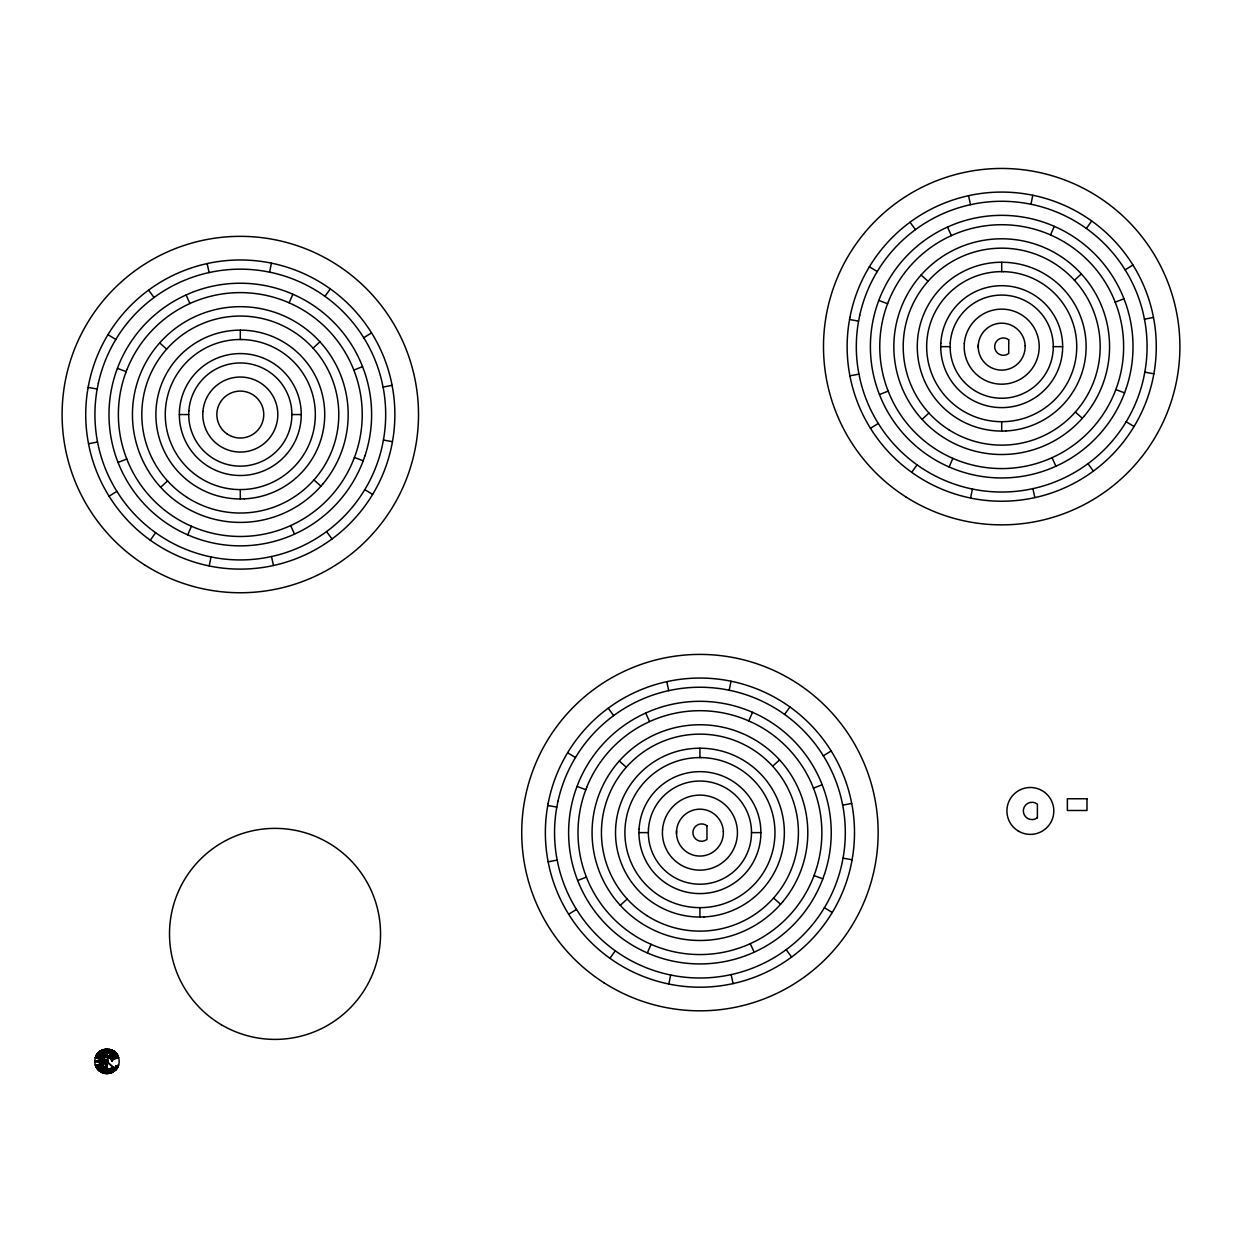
<?xml version="1.0" encoding="UTF-8"?>
<svg xmlns="http://www.w3.org/2000/svg" width="1242" height="1242" viewBox="0 0 1242 1242"><rect width="100%" height="100%" fill="white"/><g stroke="black" fill="none" stroke-linecap="round" stroke-linejoin="round"><path stroke-width="1.5" d="M105.027 1069.564L107.666 1069.766L106.859 1067.918L104.965 1067.608L106.703 1061.941L114.466 1068.462L115.258 1067.53L114.326 1068.617L112.96 1067.328L109.855 1069.3L106.113 1069.75L105.725 1068.275L106.983 1068.384L106.781 1069.797L101.021 1067.328L99.329 1068.26L97.668 1065.76L103.008 1070.868L103.226 1072.948L105.71 1073.476C108.535 1068.151 115.087 1068.741 118.58 1065.124A12.187 12.187 0 0 0 118.58 1057.594C115.661 1046.587 98.304 1046.587 95.386 1057.594A12.187 12.187 0 0 0 95.386 1065.124L98.832 1070.418L103.226 1072.948A12.187 12.187 0 0 0 110.755 1072.948L116.049 1069.517L118.58 1065.124L111.221 1071.272L110.755 1072.948L106.983 1073.554L106.082 1070.216L104.452 1073.29C109.265 1069.3 103.738 1070.356 103.117 1069.378C105.632 1072.7 100.214 1068.539 99.826 1071.225L101.596 1070.697L102.03 1072.498L102.729 1071.256L103.226 1072.948L102.729 1071.256L100.897 1071.924L100.649 1070.076L98.832 1070.418L98.428 1067.918L97.932 1069.517L100.152 1069.704L99.826 1071.225L101.456 1070.62L100.897 1071.924L102.449 1071.147L102.03 1072.498L101.704 1070.759L100.897 1071.924L100.757 1070.154L99.826 1071.225L98.972 1068.57L97.124 1068.524C96.364 1064.083 99.531 1068.384 97.932 1069.517L100.043 1069.61L98.832 1070.418L99.065 1068.679L97.932 1069.517L97.249 1065.993L96.426 1067.452L98.428 1067.918L97.932 1069.517L100.105 1069.657L98.832 1070.418L99.158 1068.788L97.932 1069.517L98.335 1067.809L95.851 1066.319L97.155 1065.791L96.426 1067.452L98.211 1067.623L97.124 1068.524L99.81 1069.409L98.832 1070.418L100.509 1069.983L99.826 1071.225L101.316 1070.526L100.897 1071.924L102.31 1071.07L102.03 1072.498L102.31 1071.07L100.897 1071.924L100.881 1070.247L100.897 1071.924L101.968 1070.899L100.897 1071.924L101.192 1070.449L99.826 1071.225L99.872 1069.455L98.832 1070.418L99.267 1068.896L98.832 1070.418L100.4 1069.89L99.826 1071.225L101.006 1070.325L99.826 1071.225L99.981 1069.564M105.182 1067.67L106.579 1067.903L103.133 1066.661L100.742 1063.385L101.735 1057.423L106.983 1054.784L111.081 1058.215L112.153 1061.32L111.33 1059.566M101.471 1064.906L104.965 1067.608L106.828 1062.05L106.983 1068.384L105.228 1069.61L104.576 1067.965L108.194 1069.719L107.2 1069.797M106.967 1060.637L105.756 1060.932L107.48 1062.438L106.936 1067.918L106.113 1067.872M106.051 1068.322C102.838 1071.256 100.586 1058.557 94.796 1061.351C101.239 1064.068 102.17 1057.485 95.386 1057.594C98.692 1055.778 100.198 1054.97 103.971 1053.48C110.693 1050.251 104.002 1062.158 107.2 1052.921C112.68 1054.598 121.39 1054.241 112.075 1060.466M100.602 1062.904L101.145 1058.355L104.576 1055.25M101.394 1064.798L100.462 1062.081C101.534 1059.209 105.912 1056.181 106.719 1054.8M112.137 1061.18L111.951 1059.938L118.58 1057.594L116.903 1057.128L110.755 1049.754A12.187 12.187 0 0 0 105.71 1049.226L105.663 1052.548L104.39 1052.828M106.61 1061.832L100.431 1061.134C102.884 1064.27 109.312 1057.501 107.417 1062.624C102.884 1060.435 110.786 1059.442 107.2 1062.422M100.897 1063.82L106.175 1061.398C94.175 1067.142 107.837 1050.002 111.392 1059.752M676.502 833.63L676.564 830.681M978.277 347.651L978.323 344.702M102.03 1070.402C103.754 1070.014 102.527 1068.244 101.114 1069.843M111.951 1052.3C116.236 1053.744 110.181 1056.771 111.112 1051.384L110.755 1049.754L111.143 1053.48L112.96 1055.389L110.01 1053.48L106.113 1052.968L101.673 1054.8L102.108 1056.29L103.552 1055.219L102.776 1054.039C99.189 1054.722 103.94 1057.905 102.03 1054.52C99.422 1055.607 104.421 1057.19 102.03 1054.52C103.133 1055.188 108.753 1050.266 112.634 1055.079L110.414 1057.501M100.416 1058.852L97.031 1057.221L99.826 1051.493L102.822 1051.4L103.226 1049.754L102.605 1051.508L100.897 1050.794L99.779 1053.34L99.826 1051.493L101.751 1051.927L102.03 1050.22L104.033 1052.952M111.376 1051.508L113.084 1050.794L113.224 1052.548L115.149 1052.3L115.009 1054.132L116.857 1054.194L115.723 1055.032L116.049 1053.2L114.326 1053.449L114.155 1051.493L112.385 1052.021L111.951 1050.22L109.482 1052.797L111.563 1052.114M109.234 1069.983L110.755 1072.948L111.376 1071.209L111.951 1072.498L112.385 1070.697L114.155 1071.225L114.311 1069.284L116.049 1069.517L115.708 1067.701L117.555 1067.452L116.841 1065.745L118.58 1065.124M103.428 1069.005C99.733 1066.009 104.188 1067.064 105.228 1069.61L105.912 1068.306L103.365 1068.989M104.281 1055.374L105.663 1054.924L106.486 1056.228C106.191 1053.387 107.588 1056.958 109.436 1056.818M100.431 1061.351L101.86 1060.885L100.524 1060.218L101.86 1060.854L100.431 1061.134L106.082 1061.32L100.54 1062.593L102.667 1066.304M100.462 1062.081L106.082 1061.32L102.294 1061.32L102.372 1060.513M100.431 1061.677L106.175 1061.398L102.294 1061.32L104.53 1057.361M102.294 1061.32L102.62 1059.659M101.487 1052.083L100.897 1050.794L102.077 1051.757L102.03 1050.22L102.217 1051.695L100.897 1050.794L101.223 1052.238L99.826 1051.493L100.54 1052.704L98.832 1052.3L99.189 1053.899L99.826 1051.493L100.788 1052.533L97.932 1053.2L98.879 1054.241L98.832 1052.3L100.012 1053.123L99.826 1051.493L101.037 1052.362L100.897 1050.794L101.875 1051.865L102.03 1050.22L102.341 1051.617L100.897 1050.794L100.912 1052.44L100.897 1050.794L102.481 1051.555L102.03 1050.22L100.649 1052.626L100.897 1050.794A12.187 12.187 0 0 1 104.452 1049.428C105.197 1055.265 113.845 1051.617 111.112 1051.384L110.01 1052.968L111.19 1051.927L112.867 1052.874M111.376 1071.209L113.084 1071.924L114.078 1069.486L115.149 1070.418L115.087 1068.477L116.857 1068.524L116.329 1066.754L118.13 1066.319L116.841 1065.745M102.744 1070.759C103.49 1071.737 102.418 1066.909 99.484 1068.431M115.196 1055.11C113.705 1052.657 113.115 1056.135 113.27 1053.169C110.352 1056.43 111.656 1049.521 110.522 1053.185L111.097 1051.896C114.264 1051.788 111.485 1056.321 112.153 1052.424C109.063 1052.176 111.749 1053.03 111.097 1051.896L110.414 1053.123M107.371 1052.921L106.983 1052.921C107.573 1054.768 104.002 1055.188 106.113 1052.968L106.936 1054.318M113.876 1053.061L114.155 1051.493L112.851 1052.3L113.084 1050.794L112.137 1051.881L111.951 1050.22L111.997 1051.803L113.084 1050.794L112.975 1052.378L113.084 1050.794L111.532 1051.57L113.084 1050.794L113.876 1053.061L115.149 1052.3L114.916 1054.039L116.049 1053.2L115.816 1055.157L117.555 1055.265C115.987 1060.699 104.483 1060.482 118.58 1057.594L116.329 1055.964L116.857 1054.194L115.118 1054.272L116.049 1053.2L114.202 1053.34L114.155 1051.493L111.671 1051.632L111.951 1050.22L113.1 1052.471L114.155 1051.493L114 1053.154L115.149 1052.3L114.807 1053.93L116.049 1053.2L115.553 1054.784L116.049 1053.2L114.435 1053.558L116.049 1053.2L115.459 1054.675L116.857 1054.194L116.406 1056.104L118.13 1056.399L116.795 1056.849L117.555 1055.265L115.708 1055.017L116.857 1054.194L116.189 1055.716L117.555 1055.265L116.732 1056.709L118.13 1056.399L116.484 1056.243L117.555 1055.265L115.894 1055.281L117.555 1055.265L116.655 1056.585L118.13 1056.399L116.593 1056.445L117.555 1055.265L115.987 1055.405L116.857 1054.194L115.211 1054.38M106.036 1054.862C104.918 1054.256 104.592 1059.022 106.393 1054.815C108.427 1055.312 105.679 1056.802 103.831 1055.607L103.723 1057.361L103.428 1055.84M106.967 1062.189L106.936 1067.918L106.828 1062.05L105.617 1067.778L106.579 1067.903M111.687 1052.176L111.035 1053.418L112.153 1052.424C116.872 1053.697 111.252 1056.228 113.053 1053.014L113.829 1053.635L112.882 1054.675L113.721 1053.542M104.716 1068.011L103.552 1069.067L102.853 1067.049L101.347 1067.623L102.108 1066.412L101.021 1067.328L104.996 1068.104L105.228 1069.61L106.253 1068.353L106.113 1069.75L105.151 1068.151L104.809 1069.517M105.725 1068.275L105.228 1069.61L105.104 1068.136M103.164 1068.881L104.576 1067.965L104.375 1069.378L105.43 1068.213L105.228 1069.61L105.57 1068.244L105.228 1069.61M103.738 1069.657L101.828 1070.293C101.735 1065.931 103.583 1072.25 100.26 1069.176M116.313 1056.942L114.14 1053.93L113.069 1054.846L113.891 1053.682L113.053 1053.014L111.997 1053.992L112.153 1052.424L110.755 1053.278L111.19 1051.927L111.252 1053.526L112.153 1052.424L111.796 1053.853L113.053 1053.014L115.801 1055.995M113.084 1071.924L113.332 1070.076L115.149 1070.418L114.885 1068.694L116.049 1069.517L115.615 1067.841L116.857 1068.524L116.251 1066.894L117.555 1067.452L116.779 1065.9L118.13 1066.319L116.701 1066.04L117.555 1067.452L115.785 1067.592L117.555 1067.452L116.639 1066.164L118.13 1066.319L116.546 1066.366L117.555 1067.452L115.956 1067.344L116.857 1068.524L115.087 1068.477L116.049 1069.517L114.311 1069.284L115.149 1070.418L113.441 1069.999L114.155 1071.225L112.494 1070.635L114.155 1071.225L114.792 1068.803L116.049 1069.517L116.174 1067.018L117.555 1067.452L116.469 1066.505L117.555 1067.452L116.08 1067.157L116.857 1068.524L115.196 1068.368L116.857 1068.524L115.879 1067.468L116.857 1068.524L115.428 1068.073L116.049 1069.517L114.419 1069.176L116.049 1069.517L115.289 1068.244L116.049 1069.517L114.792 1068.803L115.149 1070.418L113.55 1069.921L114.155 1071.225L112.758 1070.48L113.084 1071.924L111.501 1071.163L111.951 1072.498L113.069 1070.262L114.155 1071.225L113.845 1069.672L115.149 1070.418L114.528 1069.083L115.149 1070.418L113.674 1069.828L114.155 1071.225L112.944 1070.356L113.084 1071.924L111.64 1071.085L111.951 1072.498L112.106 1070.852L113.084 1071.924L111.764 1071.023L111.951 1072.498L111.966 1070.93L113.084 1071.924L112.385 1070.697M100.478 1060.575L102.481 1058.836L101.549 1057.687L100.695 1059.504L101.875 1060.715L100.493 1060.435L101.937 1060.326L100.742 1059.333L101.875 1060.715L100.695 1059.504M102.341 1060.73L103.598 1058.122M104.716 1054.691L105.228 1053.107L106.641 1054.334L106.113 1052.968L105.337 1054.52L105.228 1053.107L104.763 1054.675L105.228 1053.107L104.996 1054.613L104.375 1053.325C102.729 1055.979 105.617 1055.001 104.375 1053.325L103.521 1055.234L102.776 1054.039L104.08 1054.955L103.552 1053.651L105.337 1054.52L104.375 1053.325L103.645 1055.172L102.776 1054.039L102.931 1055.607L102.03 1054.52L102.356 1056.057L101.502 1054.955M98.786 1067.608C100.649 1071.784 101.751 1065.434 100.928 1069.704L102.869 1070.821L103.676 1069.626L102.869 1071.318L104.095 1069.781M106.703 1061.926L105.617 1067.778L103.319 1066.8M209.199 565.933L211.047 556.913M269.561 272.169L271.408 263.164M668.833 984.006L670.68 975.001M729.178 690.257L731.026 681.237M970.592 498.026L972.439 489.022M1030.953 204.278L1032.801 195.273M104.67 1067.996L104.375 1069.378L105.291 1068.182M104.033 1067.747L103.552 1069.067L104.312 1067.856L102.03 1068.182L102.651 1066.894L102.03 1068.182L102.977 1067.126L102.776 1068.663L103.769 1067.608L104.375 1069.378L104.996 1068.104L104.375 1069.378L104.266 1067.841L103.552 1069.067L103.738 1067.592L102.03 1068.182L102.217 1066.521L101.347 1067.623L102.9 1067.08L102.03 1068.182L102.512 1066.769L101.347 1067.623L102.543 1066.8M102.294 1070.542L103.443 1069.533L102.869 1070.821L103.117 1069.378L101.828 1070.293L102.186 1068.865L100.09 1069.02L98.18 1066.723M101.192 1065.326L99.329 1068.26L101.425 1068.322L100.928 1069.704L102.248 1068.896L101.828 1070.293L102.667 1069.145L101.828 1070.293L102.449 1069.02L100.928 1069.704L101.099 1068.042L100.09 1069.02L102.558 1069.083L101.828 1070.293L103.334 1069.486L102.869 1070.821L102.729 1069.176L101.828 1070.293L103.117 1069.378M106.641 1054.334L106.983 1052.921L107.247 1056.197M107.837 1060.947L107.417 1062.624L107.775 1061.165M100.214 1059.473L95.386 1057.594L97.14 1056.973L96.426 1055.265L98.366 1054.877L97.932 1053.2L99.671 1053.433L98.832 1052.3L100.416 1052.797L99.826 1051.493L101.223 1052.238M112.975 1052.378L114.155 1051.493L113.472 1052.735L115.149 1052.3L114.714 1053.821L115.149 1052.3L113.472 1052.735L114.155 1051.493L112.665 1052.176M111.532 1051.57L111.951 1050.22L111.997 1051.803M102.791 1070.775L103.334 1069.486M111.19 1051.927L110.755 1053.278L112.153 1052.424L111.687 1053.79M106.113 1069.75L106.548 1068.384L106.983 1069.797L105.958 1068.322M98.661 1068.213L97.124 1068.524L97.714 1066.862L97.124 1068.524L98.77 1068.337L97.932 1069.517L99.484 1069.098L98.832 1070.418L100.276 1069.797M102.108 1059.69L100.773 1059.24L102.061 1059.83L101.192 1058.277L102.186 1059.488L100.788 1059.193L102.077 1059.768L100.726 1059.364L102.123 1059.628M103.909 1067.685L102.776 1068.663L103.257 1067.328M106.89 1070.262L106.983 1073.554L106.828 1070.262L105.71 1073.476L107.138 1070.262M109.249 1056.725L110.429 1053.651L109.125 1056.663L107.712 1056.243M101.828 1070.293L102.341 1068.958M112.153 1052.424L111.097 1053.449L113.053 1053.014L112.649 1054.474L113.053 1053.014L111.889 1053.915M102.605 1059.69C101.689 1055.498 112.51 1065.341 102.931 1059.007M98.568 1068.104L97.124 1068.524L97.994 1067.313L96.426 1067.452L97.249 1065.993L95.386 1065.124L97.031 1065.512L96.426 1067.452L98.118 1067.499M97.947 1056.399C97.093 1060.854 103.785 1057.113 101.673 1054.8M187.728 534.836L191.47 526.251M289.122 302.831L292.879 294.245M99.422 1069.052L98.832 1070.418L99.779 1069.378M647.346 952.924L651.103 944.324M748.755 720.919L752.512 712.334M949.121 466.945L952.878 458.36M1050.53 234.94L1054.272 226.355M98.506 1055.483L97.621 1057.051M102.776 1068.663L103.645 1067.546M105.539 1070.154L104.452 1073.29L105.958 1070.2M99.919 1053.853L99.329 1054.458L101.534 1056.911L98.646 1055.296L100.866 1057.889L98.646 1055.296C100.897 1051.431 106.626 1051.819 101.378 1052.688C98.801 1054.085 95.944 1059.814 99.174 1054.629M112.448 1054.318L113.503 1053.356M107.278 1060.559C107.029 1052.316 112.122 1060.684 111.112 1059.131M97.326 1066.133L96.426 1067.452L97.652 1066.754L95.851 1066.319L97.031 1065.512L96.426 1067.452L97.916 1067.188M114.994 1067.856L116.36 1065.667L115.428 1067.282M102.372 1059.069L101.207 1058.231M103.676 1069.626L102.869 1071.318L103.971 1069.735M99.453 1053.635L97.932 1053.2L98.879 1054.241L97.124 1054.194L97.652 1055.964L95.851 1056.399L97.264 1056.678L96.426 1055.265L98.18 1055.126L97.932 1053.2L99.562 1053.526L98.832 1052.3L100.307 1052.89M109.901 1057.097L111.206 1054.039L109.575 1056.895M115.708 1066.862L116.003 1066.381M109.731 1056.989L111.206 1054.039M116.174 1066.055L115.335 1067.421M116.111 1055.591L116.857 1054.194L115.366 1054.551L116.049 1053.2L114.606 1053.713M114.435 1053.558L115.149 1052.3L113.767 1052.968L114.155 1051.493L113.224 1052.548M100.928 1069.704L101.751 1068.57M100.897 1071.924L101.596 1070.697M102.17 1056.895L103.257 1057.796L102.325 1056.725C104.871 1059.581 99.857 1055.731 102.838 1058.293L101.813 1057.315C103.07 1055.684 104.887 1059.286 101.549 1057.687L102.558 1058.712C99.174 1055.871 105.586 1059.022 101.471 1057.796L102.791 1058.355C100.928 1055.684 103.07 1058.681 104.017 1057.144C103.955 1054.97 105.43 1055.358 104.499 1056.833L104.312 1055.358L103.21 1055.995L103.955 1057.19L103.319 1055.917L104.375 1056.911L104.312 1055.358L105.291 1056.492L104.452 1055.312L104.499 1056.833L104.157 1055.436M112.308 1054.21L113.053 1053.014L112.153 1054.101M100.912 1052.44L99.826 1051.493L100.183 1052.983L98.832 1052.3L99.344 1053.744L97.932 1053.2L98.786 1054.349L97.124 1054.194L98.102 1055.25L95.851 1056.399L97.202 1056.818L97.124 1054.194L98.879 1054.241M97.14 1056.973L95.851 1056.399L97.342 1056.538L96.426 1055.265L97.73 1055.824L97.124 1054.194L98.692 1054.474L97.124 1054.194L98.009 1055.374L96.426 1055.265L97.264 1056.678M101.239 1068.167L100.09 1069.02L100.866 1067.825L99.329 1068.26L101.658 1065.947L99.329 1068.26L101.534 1068.399M102.713 1058.479L101.735 1057.423M114.202 1053.34L115.149 1052.3L114.109 1053.247M112.261 1051.943L113.084 1050.794M150.298 540.208L155.654 532.74M324.954 296.357L330.31 288.874M911.69 472.317L917.046 464.85M1086.346 228.466L1091.702 220.983M609.931 958.296L615.271 950.813M784.571 714.429L789.928 706.962M99.826 1071.225L100.649 1070.076M100.726 1067.701L102.108 1066.412L99.329 1068.26L100.959 1067.918L100.09 1069.02L101.192 1068.12L100.09 1069.02L101.999 1066.319L99.329 1068.26L101.86 1066.179M97.808 1055.684L97.932 1053.2L99.189 1053.899L98.832 1052.3L99.671 1053.433M103.195 1058.603L105.415 1056.942M98.071 1067.437L97.124 1068.524L98.475 1067.98L97.124 1068.524L97.87 1067.126L96.426 1067.452L97.559 1066.599L95.851 1066.319L97.28 1066.071M115.894 1055.281L116.857 1054.194L115.459 1054.675M114.466 1068.462L107.588 1061.879M100.09 1069.02L101.052 1067.996M114.528 1068.399C113.286 1071.287 108.287 1069.641 111.221 1071.272L109.529 1069.89M104.142 1052.906L102.822 1051.4L103.8 1053.045L100.726 1055.017L101.86 1056.538L99.329 1054.458L100.742 1053.154M112.634 1055.079L110.026 1057.19M103.552 1058.168L106.501 1056.694L109.606 1057.47M106.408 1061.646L102.108 1065.745L102.776 1066.381L102.201 1065.853M112.354 1070.169C115.32 1069.44 113.612 1066.738 111.997 1068.725C115.879 1070.868 111.796 1065.838 113.348 1069.471M115.816 1055.157L116.857 1054.194L115.63 1054.908M112.743 1054.551L113.829 1053.635M100.912 1054.846L102.946 1053.418L102.791 1051.927L100.09 1053.682L100.819 1054.924L99.329 1054.458L100.819 1054.924L100.09 1053.682L101.58 1054.272L102.574 1052.036M160.653 487.252L167.561 480.933M313.046 348.148L319.939 341.845M106.517 1061.739L101.937 1065.543M922.045 419.361L928.954 413.043M1074.439 280.257L1081.332 273.954M620.27 905.34L627.194 899.022M772.664 766.236L779.572 759.933M98.972 1068.57L97.932 1069.517L99.267 1068.896M115.009 1054.132L116.049 1053.2M109.731 1069.331L112.665 1067.608L108.132 1069.719M112.525 1067.732L108.892 1069.579M103.738 1053.061L101.828 1052.424L101.937 1054.023L101.828 1052.424L102.558 1053.62L102.791 1051.927L103.738 1053.061L101.828 1052.424L102.341 1053.744L100.928 1053.014L101.006 1054.753L100.09 1053.682L101.021 1054.737L100.09 1053.682L101.332 1054.474L101.627 1052.548M104.142 1057.066L103.319 1055.917L103.505 1057.547L102.589 1056.476L103.955 1057.19M112.975 1067.965L113.907 1069.005L112.929 1067.996L113.907 1069.005L112.836 1068.089L113.053 1069.704L111.889 1068.803L111.19 1070.775L110.305 1069.626L111.19 1070.775L110.817 1069.409L112.153 1070.293L111.889 1068.803L111.19 1070.775C108.722 1068.213 111.796 1072.467 113.053 1069.704L112.308 1068.508L113.907 1069.005L113.115 1067.825L113.907 1069.005C110.849 1067.297 114.14 1070.356 111.392 1070.682M116.406 1056.104L117.555 1055.265L116.329 1055.964M100.416 1063.851L97.792 1066.024L100.416 1063.851L99.965 1061.646L100.307 1063.571L97.45 1065.31L98.056 1066.521L100.711 1064.534L98.056 1066.521L98.646 1067.421L101.627 1065.915M97.186 1065.869L95.386 1065.124L97.062 1065.589L100.462 1063.99L97.559 1065.558L98.056 1066.521L101.099 1065.201L98.646 1067.421L101.565 1065.838M115.335 1055.296C109.56 1058.51 110.817 1060.777 115.925 1056.197L115.335 1055.296L110.817 1057.905M98.056 1066.521L100.773 1064.658M98.289 1067.747L97.124 1068.524L98.382 1067.856M102.217 1056.197L102.03 1054.52L104.08 1054.955L103.552 1053.651L103.909 1055.032M111.547 1058.929L115.925 1056.197L116.515 1057.408M109.063 496.195L116.888 491.335M363.72 337.762L371.544 332.887M870.456 428.304L878.28 423.444M1125.112 269.871L1132.937 264.996M568.681 914.283L576.521 909.408M823.337 755.835L831.162 750.96M101.44 1065.683L98.646 1067.421L101.006 1065.046M104.452 1057.408L106.269 1056.725M110.755 1072.948L109.746 1069.828L111.221 1071.272L110.181 1069.672L111.19 1070.775L110.926 1069.346L113.053 1069.704L112.696 1068.198M111.035 1069.3L112.153 1070.293L111.687 1068.927L112.153 1070.293L111.532 1069.02L112.153 1070.293L110.926 1069.346L111.19 1070.775L110.585 1069.502L111.19 1070.775L111.252 1069.176L112.153 1070.293L112.603 1068.275M95.386 1065.124L97.093 1065.652L100.369 1063.711M103.629 1053.107L102.791 1051.927L102.729 1053.526L101.828 1052.424L102.186 1053.853L100.928 1053.014L101.534 1054.318M97.683 1066.8L96.426 1067.452L97.761 1066.925M97.559 1065.558L100.524 1064.13M101.828 1061.351L100.447 1061.957L100.742 1063.385L106.315 1061.537L100.555 1062.624L100.742 1063.385L100.555 1062.624M105.197 1057.02L107.806 1056.74M118.068 462.428L126.808 458.997M353.799 370.085L362.555 366.654M879.46 394.537L888.201 391.106M1115.192 302.194L1123.948 298.763M577.701 880.5L586.426 877.085M813.432 788.173L822.173 784.742M109.591 1069.378L107.868 1069.75L108.737 1069.61M95.386 1057.594L97.078 1057.097M105.539 1054.955L105.632 1056.383M105.974 1060.885C108.458 1062.003 107.635 1055.063 110.367 1058.106M106.626 1060.73L107.573 1060.497M105.772 1056.337L105.182 1055.048C106.595 1058.665 105.756 1052.409 105.958 1056.305L105.399 1054.986M108.753 1070.092L109.529 1073.29L108.566 1070.123M88.539 443.736L97.559 442.012M383.048 387.085L392.068 385.346M849.932 375.845L858.952 374.121M1144.441 319.194L1153.461 317.455M548.172 861.824L557.177 860.085M842.681 805.158L851.686 803.434M105.958 1056.305L106.393 1054.815L106.983 1056.197M106.238 1056.725L108.287 1056.849M97.513 1056.212L95.851 1056.399L97.435 1056.337L96.426 1055.265L98.009 1055.374M97.357 1066.21L95.851 1066.319L97.45 1066.397M940.737 346.658L950.13 346.658M1053.278 346.658L1062.655 346.658M179.345 414.549L188.722 414.549M291.87 414.549L301.263 414.549M638.978 832.621L648.355 832.621M751.503 832.621L760.88 832.621M100.493 1060.435L101.86 1060.885M106.579 1070.262L106.983 1073.554M107.185 1056.678L108.753 1057.004M100.524 1060.218L101.922 1060.42L100.555 1060.031M849.559 319.52L858.595 321.135M1144.813 372.165L1153.849 373.78M88.151 387.411L97.186 389.025M383.405 440.056L392.441 441.671M547.784 805.499L556.82 807.098M843.039 858.144L852.074 859.759M108.846 1052.642L109.529 1049.428L109.001 1052.673M100.447 1060.901L101.828 1061.211M108.085 1056.802L108.442 1056.895M878.824 300.44L887.611 303.747M1115.797 389.569L1124.584 392.876M117.431 368.331L126.203 371.637M354.389 457.46L363.192 460.766M577.049 786.419L585.836 789.71M814.022 875.532L822.825 878.839M100.959 1058.774L102.248 1059.317L101.037 1058.603M104.157 1067.282L102.915 1066.505M111.625 1068.958L113.053 1069.704L112.448 1068.399M98.366 1054.877L97.124 1054.194L98.18 1055.126M96.426 1055.265L97.652 1055.964M116.329 1066.754L117.555 1067.452M101.083 1058.479L102.31 1059.193L101.192 1058.277M869.353 266.782L877.256 271.548M1126.137 421.752L1134.039 426.518M107.961 334.672L115.863 339.439M364.744 489.643L372.647 494.409M567.594 752.761L575.481 757.527M824.377 907.731L832.264 912.482M101.44 1057.02L98.646 1055.296L101.363 1057.144M98.46 1054.753L97.932 1053.2L99.081 1054.008M115.708 1067.701L116.857 1068.524M101.239 1054.551L100.09 1053.682L101.145 1054.629M103.086 1056.073L103.148 1057.905L102.325 1056.725M101.378 1057.951L102.481 1058.836M101.347 1055.079L102.434 1055.995M102.589 1066.241L100.99 1064.021M921.067 275.025L928.069 281.251M1075.324 412.049L1082.325 418.259M159.659 342.916L166.676 349.142M313.931 479.94L320.917 486.15M619.292 761.004L626.294 767.23M773.564 898.028L780.55 904.223M102.294 1053.79L101.828 1052.424L102.946 1053.418M112.882 1068.042L113.907 1069.005M103.785 1057.315L102.776 1056.321L103.676 1057.408M100.928 1053.014L101.937 1054.023M112.044 1068.694L113.053 1069.704L112.153 1068.617M110.228 1057.967L110.973 1058.867M115.087 1068.477L116.049 1069.517M102.403 1053.713L101.828 1052.424L102.776 1053.511M111.206 1069.207L112.153 1070.293L111.578 1068.989M110.942 1058.044L111.469 1058.805L115.925 1056.197L116.422 1057.159M110.554 1058.324L111.206 1059.302L110.786 1058.603M103.645 1055.172L102.776 1054.039L103.133 1055.467M100.897 1050.794L101.596 1052.021M102.667 1056.414L103.505 1057.547M114.311 1069.284L115.149 1070.418M909.998 222.225L915.447 229.615M1087.945 463.685L1093.395 471.075M608.223 708.188L613.672 715.594M786.17 949.649L791.635 957.054M148.605 290.116L154.055 297.506M326.553 531.576L332.002 538.966M101.828 1052.424L102.512 1053.651M99.826 1051.493L100.649 1052.626M113.332 1070.076L114.155 1071.225M112.246 1068.539L113.053 1069.704M102.822 1055.7L102.776 1054.039L103.381 1055.312M111.361 1069.114L112.153 1070.293M97.932 1053.2L98.692 1054.474M103.319 1055.917L104.017 1057.144L103.505 1055.793M105.912 1054.411L105.228 1053.107L106.455 1054.349M103.396 1053.2L102.791 1051.927L103.288 1053.263M947.491 227.084L951.356 235.623M1052.036 457.677L1055.902 466.216M645.716 713.063L649.582 721.586M750.277 943.656L754.142 952.195M186.098 294.975L189.964 303.514M290.644 525.568L294.509 534.107M104.965 1056.616L104.312 1055.358L104.825 1056.678M104.452 1049.428L105.787 1052.533L105.71 1049.226L106.828 1052.455M105.803 1054.893L106.486 1056.228L106.346 1054.815M105.725 1054.442L105.228 1053.107L105.477 1054.489M105.71 1049.226L106.703 1052.455M104.747 1055.188L105.089 1056.554M968.543 195.708L970.514 204.697M1032.878 488.618L1034.85 497.592M666.768 681.672L668.739 690.661M731.119 974.582L733.091 983.571M207.15 263.599L209.122 272.588M271.486 556.509L273.457 565.483M106.253 1054.831L106.517 1056.212M111.578 1060.389L111.671 1061.351M1001.704 262.264L1001.704 271.641M1001.704 421.659L1001.704 431.052M699.929 748.243L699.929 757.62M699.929 907.623L699.929 917.031M240.296 330.155L240.296 339.532M240.296 489.55L240.296 498.942M99.95 1061.258L94.796 1061.351L99.95 1061.413M723.356 831.628L723.294 834.562A23.443 23.443 0 0 1 687.385 852.431A23.443 23.443 0 0 1 688.192 812.33A23.443 23.443 0 0 1 723.356 831.628M1025.131 345.649L1025.069 348.598A23.443 23.443 0 0 1 989.144 366.468A23.443 23.443 0 0 1 989.952 326.351A23.443 23.443 0 0 1 1025.131 345.649M179.438 411.133L179.345 414.952A60.967 60.967 0 0 0 238.806 475.484A60.967 60.967 0 0 0 301.169 417.964L301.263 414.129A60.967 60.967 0 0 0 241.802 353.597A60.967 60.967 0 0 0 179.438 411.133M639.056 829.206L638.962 833.04A60.967 60.967 0 0 0 698.423 893.572A60.967 60.967 0 0 0 760.803 836.037L760.896 832.202A60.967 60.967 0 0 0 701.435 771.67A60.967 60.967 0 0 0 639.056 829.206M940.831 343.242L940.737 347.061A60.967 60.967 0 0 0 1000.198 407.593A60.967 60.967 0 0 0 1062.562 350.073L1062.655 346.239A60.967 60.967 0 0 0 1003.194 285.707A60.967 60.967 0 0 0 940.831 343.242M188.846 410.854L188.722 414.89A51.59 51.59 0 0 0 238.635 466.107A51.59 51.59 0 0 0 291.761 418.243L291.886 414.191A51.59 51.59 0 0 0 241.973 362.99A51.59 51.59 0 0 0 188.846 410.854M648.479 828.926L648.34 832.978A51.59 51.59 0 0 0 698.252 884.18A51.59 51.59 0 0 0 751.379 836.316L751.519 832.28A51.59 51.59 0 0 0 701.606 781.063A51.59 51.59 0 0 0 648.479 828.926M950.239 342.947L950.114 346.999A51.59 51.59 0 0 0 1000.027 398.216A51.59 51.59 0 0 0 1053.154 350.353L1053.278 346.301A51.59 51.59 0 0 0 1003.365 295.099A51.59 51.59 0 0 0 950.239 342.947M202.912 411.428L202.788 414.797A37.524 37.524 0 0 0 258.305 447.462A37.524 37.524 0 0 0 260.758 383.095A37.524 37.524 0 0 0 202.912 411.428M662.545 829.516L662.405 832.885A37.524 37.524 0 0 0 717.938 865.534A37.524 37.524 0 0 0 720.376 801.168A37.524 37.524 0 0 0 662.545 829.516M964.304 343.537L964.18 346.906A37.524 37.524 0 0 0 1019.698 379.571A37.524 37.524 0 0 0 1022.15 315.204A37.524 37.524 0 0 0 964.304 343.537M106.983 1049.164L106.579 1052.455L106.983 1049.164M88.492 385.424L87.468 391.401A154.567 154.567 0 0 0 87.809 439.761L88.912 445.723A154.567 154.567 0 0 0 205.24 565.079L211.171 566.352A154.567 154.567 0 0 0 271.486 565.933L277.401 564.598A154.567 154.567 0 0 0 392.099 443.673L393.124 437.681A154.567 154.567 0 0 0 392.798 389.32L391.696 383.359A154.567 154.567 0 0 0 275.367 264.003L269.421 262.745A154.567 154.567 0 0 0 209.122 263.149L203.191 264.499A154.567 154.567 0 0 0 88.492 385.424M548.126 803.496L547.101 809.489A154.567 154.567 0 0 0 547.427 857.834L548.529 863.811A154.567 154.567 0 0 0 664.874 983.167L670.804 984.425A154.567 154.567 0 0 0 731.119 984.021L737.034 982.67A154.567 154.567 0 0 0 851.733 861.746L852.757 855.769A154.567 154.567 0 0 0 852.431 807.409L851.313 801.432A154.567 154.567 0 0 0 734.985 682.075L729.054 680.818A154.567 154.567 0 0 0 668.739 681.237L662.824 682.572A154.567 154.567 0 0 0 548.126 803.496M849.901 317.533L848.876 323.51A154.567 154.567 0 0 0 849.202 371.87L850.304 377.832A154.567 154.567 0 0 0 966.633 497.188L972.579 498.461A154.567 154.567 0 0 0 1032.878 498.042L1038.809 496.707A154.567 154.567 0 0 0 1153.507 375.783L1154.532 369.79A154.567 154.567 0 0 0 1154.191 321.43L1153.088 315.468A154.567 154.567 0 0 0 1036.759 196.112L1030.829 194.854A154.567 154.567 0 0 0 970.514 195.258L964.599 196.609A154.567 154.567 0 0 0 849.901 317.533M98.351 383.157L97.093 389.553A145.376 145.376 0 0 0 97.435 441.469L98.786 447.85A145.376 145.376 0 0 0 116.018 489.953L119.527 495.449A145.376 145.376 0 0 0 208.92 556.494L215.316 557.767A145.376 145.376 0 0 0 267.232 557.41L273.613 556.059A145.376 145.376 0 0 0 362.167 493.804L365.614 488.261A145.376 145.376 0 0 0 382.257 445.925L383.514 439.528A145.376 145.376 0 0 0 383.173 387.613L381.806 381.232A145.376 145.376 0 0 0 364.589 339.128L361.08 333.632A145.376 145.376 0 0 0 271.688 272.588L265.291 271.33A145.376 145.376 0 0 0 213.376 271.688L206.995 273.038A145.376 145.376 0 0 0 118.425 335.278L114.994 340.836A145.376 145.376 0 0 0 98.351 383.157M557.984 801.245L556.711 807.642A145.376 145.376 0 0 0 557.068 859.557L558.419 865.938A145.376 145.376 0 0 0 575.636 908.042L579.145 913.538A145.376 145.376 0 0 0 668.538 974.566L674.949 975.839A145.376 145.376 0 0 0 726.865 975.482L733.246 974.132A145.376 145.376 0 0 0 821.8 911.892L825.231 906.334A145.376 145.376 0 0 0 841.874 864.013L843.147 857.617A145.376 145.376 0 0 0 842.79 805.701L841.439 799.305A145.376 145.376 0 0 0 824.222 757.216L820.714 751.705A145.376 145.376 0 0 0 731.321 690.676L724.909 689.403A145.376 145.376 0 0 0 672.993 689.76L666.612 691.111A145.376 145.376 0 0 0 578.058 753.366L574.627 758.909A145.376 145.376 0 0 0 557.984 801.245M859.743 315.266L858.486 321.662A145.376 145.376 0 0 0 858.827 373.578L860.194 379.959A145.376 145.376 0 0 0 877.411 422.063L880.92 427.558A145.376 145.376 0 0 0 970.312 488.603L976.709 489.86A145.376 145.376 0 0 0 1028.624 489.519L1035.005 488.168A145.376 145.376 0 0 0 1123.575 425.913L1127.006 420.37A145.376 145.376 0 0 0 1143.649 378.034L1144.907 371.637A145.376 145.376 0 0 0 1144.565 319.722L1143.214 313.341A145.376 145.376 0 0 0 1125.982 271.237L1122.473 265.741A145.376 145.376 0 0 0 1033.08 204.697L1026.684 203.44A145.376 145.376 0 0 0 974.768 203.797L968.387 205.147A145.376 145.376 0 0 0 879.833 267.387L876.386 272.945A145.376 145.376 0 0 0 859.743 315.266M104.809 1068.042L104.375 1069.378L104.856 1068.058M364.993 455.721L362.943 461.481A131.31 131.31 0 0 1 298.67 532.166L293.128 534.759A131.31 131.31 0 0 1 191.936 536.622L186.316 534.246A131.31 131.31 0 0 1 119.48 465.967L117.214 460.285A131.31 131.31 0 0 1 116.608 370.473L118.797 364.76A131.31 131.31 0 0 1 184.685 295.596L190.29 293.128A131.31 131.31 0 0 1 291.497 293.624L297.055 296.139A131.31 131.31 0 0 1 362.291 365.94L364.418 371.668A131.31 131.31 0 0 1 364.993 455.721M824.61 873.809L822.561 879.553A131.31 131.31 0 0 1 758.288 950.254L752.761 952.831A131.31 131.31 0 0 1 651.569 954.71L645.933 952.319A131.31 131.31 0 0 1 579.114 884.056L576.847 878.373A131.31 131.31 0 0 1 576.241 788.546L578.415 782.848A131.31 131.31 0 0 1 644.319 713.669L649.908 711.216A131.31 131.31 0 0 1 751.115 711.697L756.688 714.212A131.31 131.31 0 0 1 821.909 784.028L824.036 789.757A131.31 131.31 0 0 1 824.61 873.809M1126.385 387.83L1124.336 393.59A131.31 131.31 0 0 1 1060.063 464.275L1054.52 466.868A131.31 131.31 0 0 1 953.344 468.731L947.708 466.355A131.31 131.31 0 0 1 880.873 398.077L878.622 392.394A131.31 131.31 0 0 1 878.001 302.582L880.19 296.869A131.31 131.31 0 0 1 946.093 227.705L951.683 225.237A131.31 131.31 0 0 1 1052.89 225.734L1058.463 228.249A131.31 131.31 0 0 1 1123.684 298.049L1125.811 303.778A131.31 131.31 0 0 1 1126.385 387.83M127.057 369.34L125.007 374.851A121.933 121.933 0 0 0 125.566 455.798L127.693 461.294A121.933 121.933 0 0 0 187.014 524.217L192.37 526.655A121.933 121.933 0 0 0 289.759 526.003L295.084 523.472A121.933 121.933 0 0 0 353.535 459.757L355.6 454.23A121.933 121.933 0 0 0 355.041 373.299L352.914 367.803A121.933 121.933 0 0 0 293.593 304.88L288.237 302.427A121.933 121.933 0 0 0 190.849 303.095L185.524 305.61A121.933 121.933 0 0 0 127.057 369.34M586.69 787.412L584.64 792.939A121.933 121.933 0 0 0 585.184 873.871L587.311 879.367A121.933 121.933 0 0 0 646.632 942.29L651.988 944.743A121.933 121.933 0 0 0 749.376 944.075L754.701 941.56A121.933 121.933 0 0 0 813.168 877.83L815.218 872.303A121.933 121.933 0 0 0 814.674 791.371L812.547 785.875A121.933 121.933 0 0 0 753.226 722.953L747.855 720.515A121.933 121.933 0 0 0 650.482 721.167L645.141 723.698A121.933 121.933 0 0 0 586.69 787.412M888.465 301.449L886.4 306.96A121.933 121.933 0 0 0 886.959 387.908L889.086 393.404A121.933 121.933 0 0 0 948.407 456.326L953.763 458.764A121.933 121.933 0 0 0 1051.151 458.096L1056.476 455.581A121.933 121.933 0 0 0 1114.943 391.867L1116.993 386.34A121.933 121.933 0 0 0 1116.434 305.408L1114.307 299.912A121.933 121.933 0 0 0 1054.986 236.989L1049.63 234.536A121.933 121.933 0 0 0 952.241 235.204L946.916 237.719A121.933 121.933 0 0 0 888.465 301.449M116.36 1065.667L115.925 1066.521L116.36 1065.667M102.729 1066.956L102.03 1068.182L102.62 1066.862M114.155 1051.493L113.348 1052.642L114.155 1051.493M323.013 483.775L319.427 487.842A107.868 107.868 0 0 1 164.068 490.854L160.327 486.926A107.868 107.868 0 0 1 159.364 343.258L163.044 339.283A107.868 107.868 0 0 1 318.433 340.168L322.066 344.189A107.868 107.868 0 0 1 323.013 483.775M1084.406 415.884L1080.819 419.951A107.868 107.868 0 0 1 925.461 422.963L921.735 419.035A107.868 107.868 0 0 1 920.757 275.367L924.436 271.393A107.868 107.868 0 0 1 1079.826 272.277L1083.459 276.298A107.868 107.868 0 0 1 1084.406 415.884M782.646 901.863L779.06 905.93A107.868 107.868 0 0 1 623.701 908.927L619.96 904.999A107.868 107.868 0 0 1 618.982 761.33L622.661 757.356A107.868 107.868 0 0 1 778.051 758.257L781.684 762.278A107.868 107.868 0 0 1 782.646 901.863M101.239 1065.419L98.646 1067.421L101.27 1065.45M1005.725 430.974L1001.114 431.067A84.409 84.409 0 0 1 917.279 347.232A84.409 84.409 0 0 1 999.965 262.264L1004.576 262.295A84.409 84.409 0 0 1 1086.113 346.083A84.409 84.409 0 0 1 1005.725 430.974M244.332 498.865L239.722 498.958A84.409 84.409 0 0 1 155.887 415.123A84.409 84.409 0 0 1 238.573 330.155L243.184 330.186A84.409 84.409 0 0 1 324.721 413.974A84.409 84.409 0 0 1 244.332 498.865M703.966 916.938L699.355 917.031A84.409 84.409 0 0 1 615.52 833.196A84.409 84.409 0 0 1 698.206 748.227L702.817 748.258A84.409 84.409 0 0 1 784.339 832.047A84.409 84.409 0 0 1 703.966 916.938M1003.334 271.641L999.049 271.672A75.032 75.032 0 0 0 926.672 347.17A75.032 75.032 0 0 0 1000.058 421.675L1004.343 421.643A75.032 75.032 0 0 0 1076.736 346.145A75.032 75.032 0 0 0 1003.334 271.641M241.942 339.532L237.657 339.563A75.032 75.032 0 0 0 165.264 415.061A75.032 75.032 0 0 0 238.666 489.565L242.951 489.534A75.032 75.032 0 0 0 315.328 414.036A75.032 75.032 0 0 0 241.942 339.532M701.559 757.604L697.274 757.636A75.032 75.032 0 0 0 624.897 833.134A75.032 75.032 0 0 0 698.299 907.638L702.584 907.607A75.032 75.032 0 0 0 774.961 832.109A75.032 75.032 0 0 0 701.559 757.604M1086.983 798.761L1067.375 798.761L1067.375 810.483L1086.983 810.483L1086.983 798.761M103.008 1058.075L101.813 1057.315L103.055 1058.013M1008.737 339.858L1007.402 338.942A8.694 8.694 0 0 0 996.301 341.55A8.694 8.694 0 0 0 997.342 352.899A8.694 8.694 0 0 0 1008.737 353.458L1008.737 339.858M706.962 825.821L705.627 824.905A8.694 8.694 0 0 0 694.526 827.529A8.694 8.694 0 0 0 695.582 838.878A8.694 8.694 0 0 0 706.962 839.421L706.962 825.821M98.273 1055.001L97.124 1054.194L98.258 1055.017M105.461 1056.43L105.011 1055.095L105.43 1056.445M106.346 1054.349L106.113 1052.968L106.3 1054.349M1037.396 817.733L1037.396 804.133A8.678 8.678 0 0 0 1025.628 805.033A8.678 8.678 0 0 0 1025.628 816.832A8.678 8.678 0 0 0 1037.396 817.733M221.34 1024.728A105.523 105.523 0 0 0 380.533 934.947A105.523 105.523 0 0 0 223.172 841.983A105.523 105.523 0 0 0 221.34 1024.728M603.891 982.732A178.211 178.211 0 0 0 877.954 840.741A178.211 178.211 0 0 0 617.942 674.39A178.211 178.211 0 0 0 603.891 982.732M646.849 915.587A98.475 98.475 0 0 0 798.311 837.108A98.475 98.475 0 0 0 654.627 745.184A98.475 98.475 0 0 0 646.849 915.587M144.258 564.66A178.211 178.211 0 0 0 418.321 422.668A178.211 178.211 0 0 0 158.324 256.318A178.211 178.211 0 0 0 144.258 564.66M187.231 497.499A98.475 98.475 0 0 0 338.678 419.035A98.475 98.475 0 0 0 194.994 327.096A98.475 98.475 0 0 0 187.231 497.499M226.929 433.815A23.443 23.443 0 0 0 263.677 416.489A23.443 23.443 0 0 0 230.298 393.341A23.443 23.443 0 0 0 226.929 433.815M905.651 496.769A178.211 178.211 0 0 0 1179.714 354.762A178.211 178.211 0 0 0 919.717 188.427A178.211 178.211 0 0 0 905.651 496.769M948.624 429.608A98.475 98.475 0 0 0 1100.07 351.144A98.475 98.475 0 0 0 956.387 259.205A98.475 98.475 0 0 0 948.624 429.608M1018.238 831.007A23.443 23.443 0 0 0 1053.806 811.399A23.443 23.443 0 0 0 1019.03 790.409A23.443 23.443 0 0 0 1018.238 831.007"/></g></svg>
